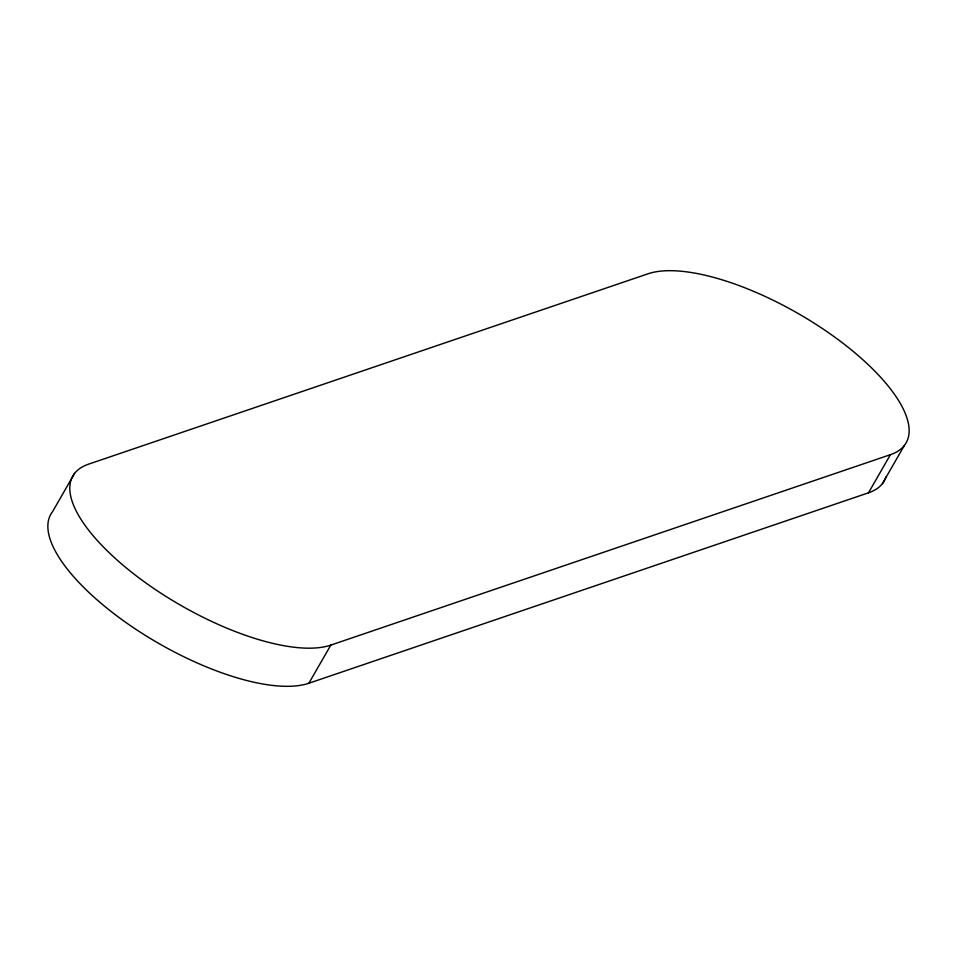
<?xml version="1.0" encoding="UTF-8"?>
<svg xmlns="http://www.w3.org/2000/svg" width="957" height="957" viewBox="0 0 957 957"><rect width="100%" height="100%" fill="white"/><g stroke="black" fill="none" stroke-linecap="round" stroke-linejoin="round"><path stroke-width="1.44" d="M74.55 473.416L52.623 511.564A157.833 58.365 29.9 0 0 134.195 628.187A157.833 58.365 29.9 0 0 308.872 683.238L868.478 492.819A157.833 58.365 29.9 0 0 886.026 476.825M308.872 683.238L330.811 645.102L890.405 454.683A157.833 58.365 29.9 0 0 839.217 340.417A157.833 58.365 29.9 0 0 648.128 273.762L88.523 464.181A157.833 58.365 29.9 0 0 139.722 578.447A157.833 58.365 29.9 0 0 330.811 645.102M868.478 492.819L890.405 454.683M882.45 483.584L904.377 445.436"/></g></svg>
